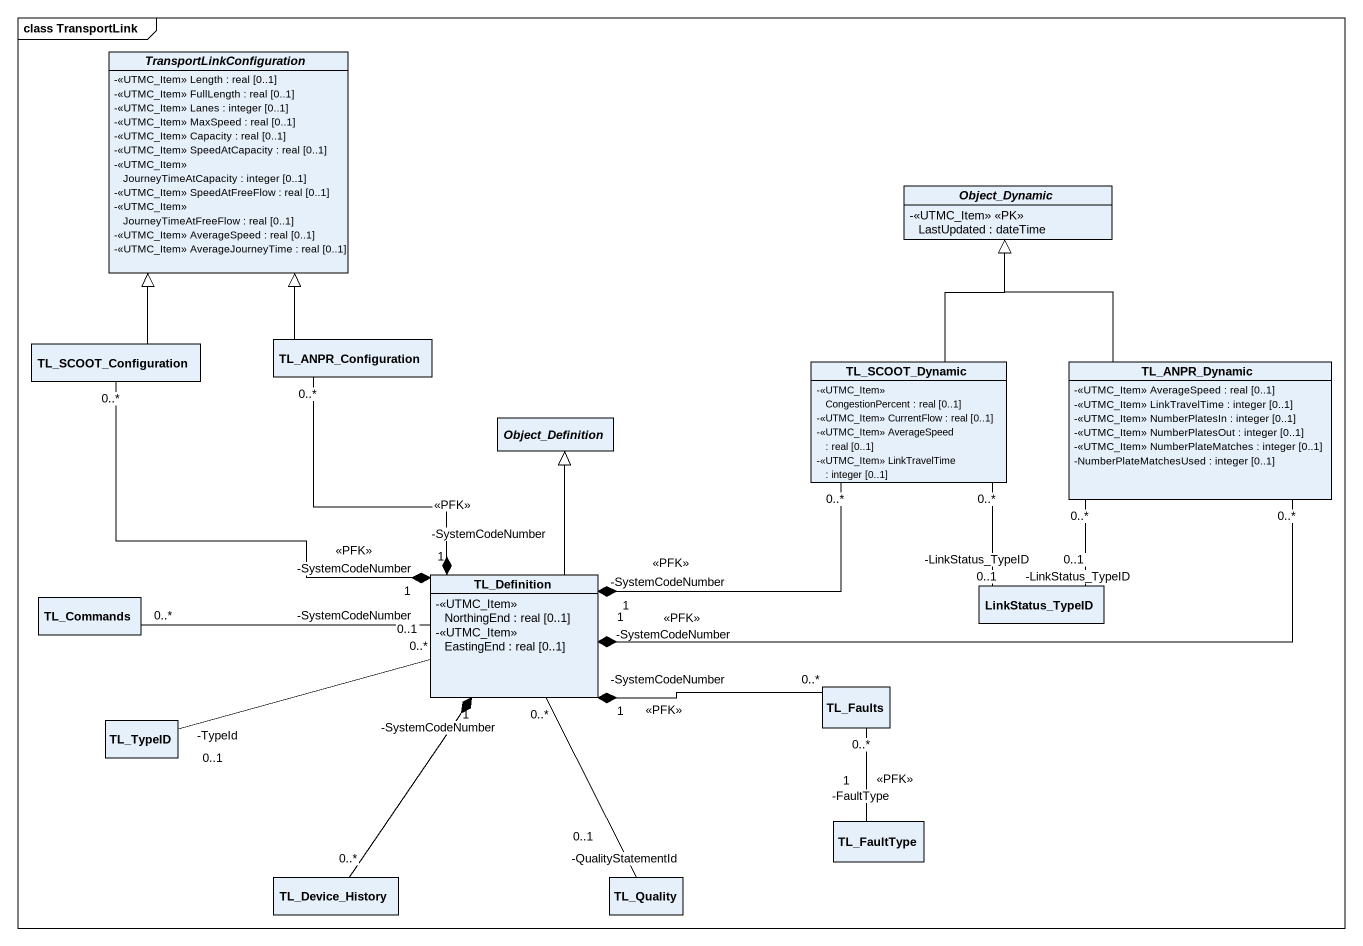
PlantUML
@startuml
mainframe class TransportLink
hide circle
hide empty members
skinparam classAttributeIconSize 0
abstract class TransportLinkConfiguration {
  -<<UTMC_Item>> Length : real [0..1]
  -<<UTMC_Item>> FullLength : real [0..1]
  -<<UTMC_Item>> Lanes : integer [0..1]
  -<<UTMC_Item>> MaxSpeed : real [0..1]
  -<<UTMC_Item>> Capacity : real [0..1]
  -<<UTMC_Item>> SpeedAtCapacity : real [0..1]
  -<<UTMC_Item>> JourneyTimeAtCapacity : integer [0..1]
  -<<UTMC_Item>> SpeedAtFreeFlow : real [0..1]
  -<<UTMC_Item>> JourneyTimeAtFreeFlow : real [0..1]
  -<<UTMC_Item>> AverageSpeed : real [0..1]
  -<<UTMC_Item>> AverageJourneyTime : real [0..1]
}
abstract class Object_Dynamic {
  -<<UTMC_Item>> <<PK>> LastUpdated : dateTime
}
class TL_SCOOT_Configuration
class TL_ANPR_Configuration
class TL_SCOOT_Dynamic {
  -<<UTMC_Item>> CongestionPercent : real [0..1]
  -<<UTMC_Item>> CurrentFlow : real [0..1]
  -<<UTMC_Item>> AverageSpeed : real [0..1]
  -<<UTMC_Item>> LinkTravelTime : integer [0..1]
}
class TL_ANPR_Dynamic {
  -<<UTMC_Item>> AverageSpeed : real [0..1]
  -<<UTMC_Item>> LinkTravelTime : integer [0..1]
  -<<UTMC_Item>> NumberPlatesIn : integer [0..1]
  -<<UTMC_Item>> NumberPlatesOut : integer [0..1]
  -<<UTMC_Item>> NumberPlateMatches : integer [0..1]
  -NumberPlateMatchesUsed : integer [0..1]
}
abstract class Object_Definition
class TL_Commands
class TL_Definition {
  -<<UTMC_Item>> NorthingEnd : real [0..1]
  -<<UTMC_Item>> EastingEnd : real [0..1]
}
class LinkStatus_TypeID
class TL_TypeID
class TL_Faults
class TL_FaultType
class TL_Device_History
class TL_Quality
TL_SCOOT_Configuration -up-|> TransportLinkConfiguration
TL_ANPR_Configuration -up-|> TransportLinkConfiguration
TL_SCOOT_Dynamic -up-|> Object_Dynamic
TL_SCOOT_Dynamic "0..*" -- "-LinkStatus_TypeID\n0..1" LinkStatus_TypeID
TL_ANPR_Dynamic -up-|> Object_Dynamic
TL_ANPR_Dynamic "0..*" -- "-LinkStatus_TypeID\n0..1" LinkStatus_TypeID
TL_Definition "-SystemCodeNumber\n1\n<<PFK>>" *-up- "0..*" TL_SCOOT_Configuration
TL_Definition "-SystemCodeNumber\n1\n<<PFK>>" *-up- "0..*" TL_ANPR_Configuration
TL_Definition "-SystemCodeNumber\n1\n<<PFK>>" *-right- "0..*" TL_SCOOT_Dynamic
TL_Definition "-SystemCodeNumber\n1\n<<PFK>>" *-right- "0..*" TL_ANPR_Dynamic
TL_Definition -up-|> Object_Definition
TL_Definition "-SystemCodeNumber\n0..1" -left- "0..*" TL_Commands
TL_Definition "0..*" -left- "-TypeId\n0..1" TL_TypeID
TL_Definition "-SystemCodeNumber\n1\n<<PFK>>" *-right- "0..*" TL_Faults
TL_Definition "-SystemCodeNumber\n1" *-- "0..*" TL_Device_History
TL_Definition "0..*" -- "-QualityStatementId\n0..1" TL_Quality
TL_FaultType "-FaultType\n1\n<<PFK>>" -up- "0..*" TL_Faults
@enduml
